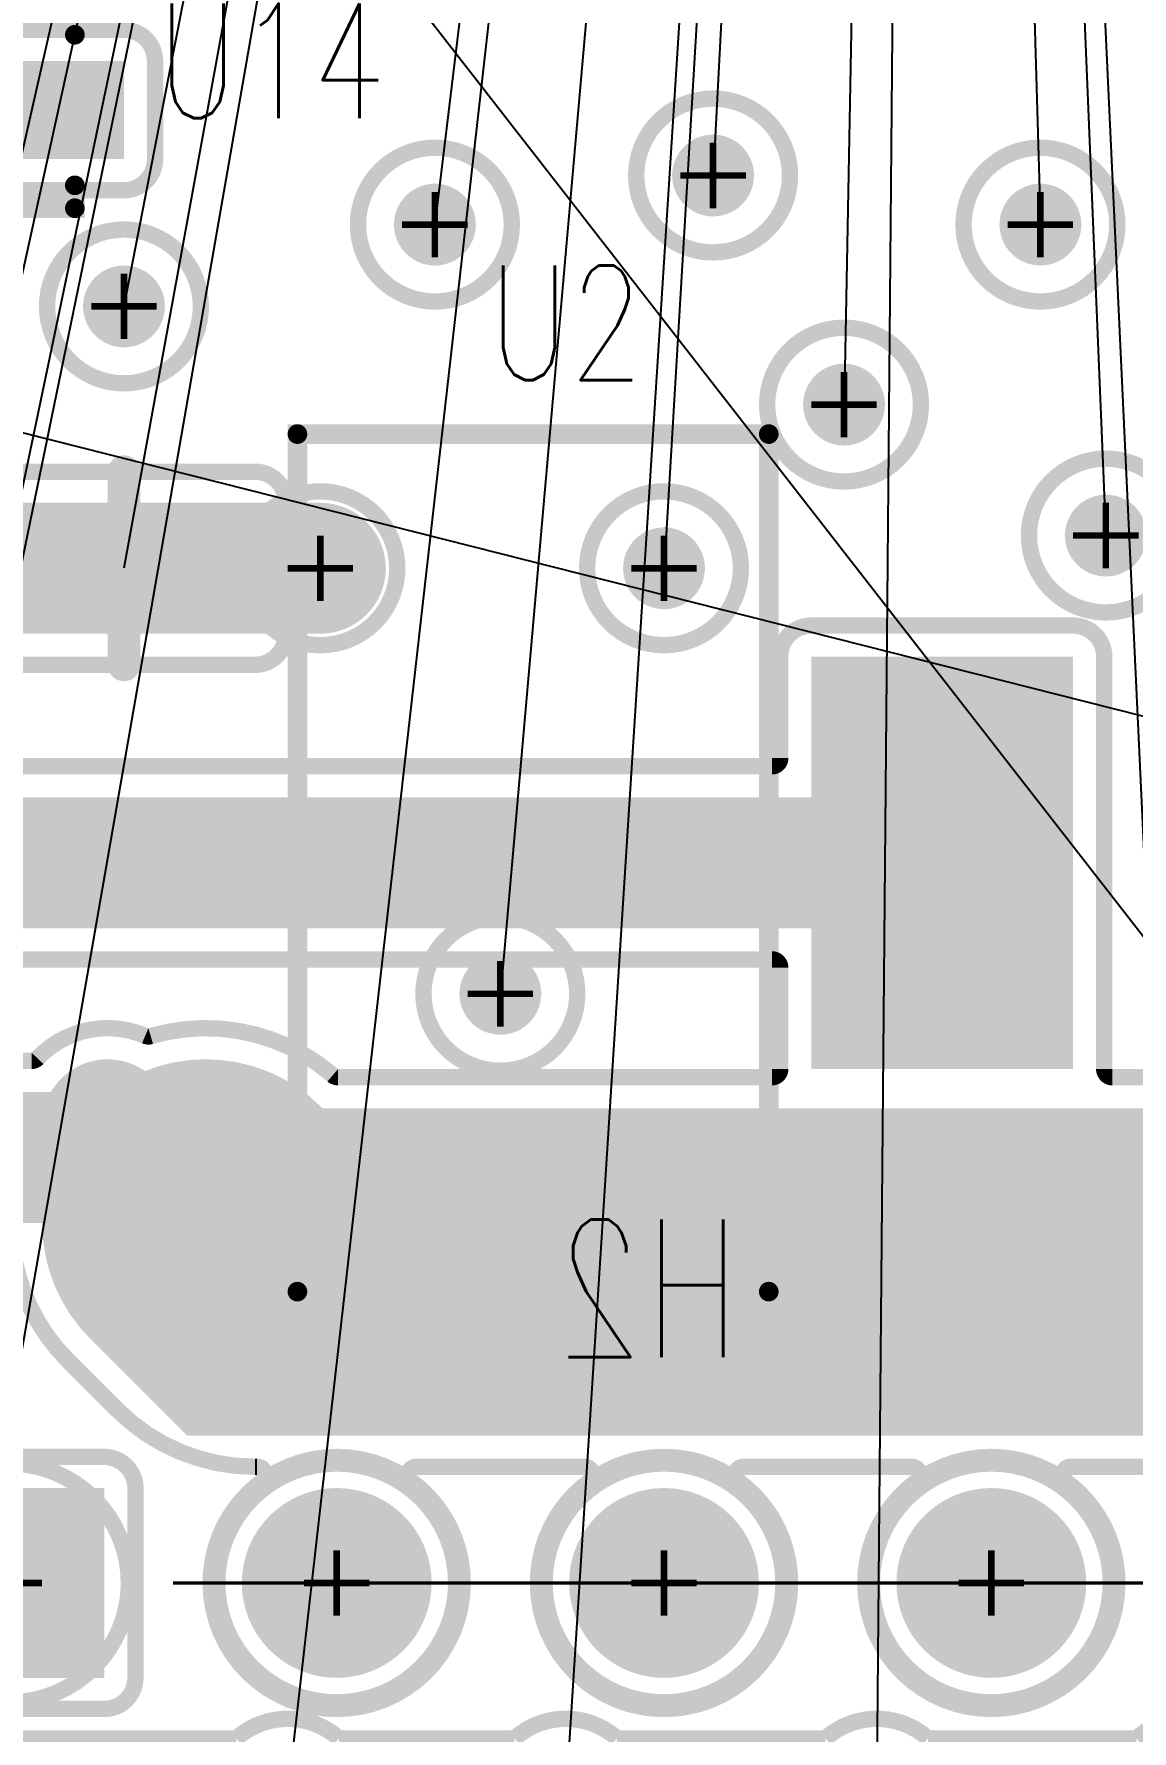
# Model space of a CAD drawing. Extents: x -1.33 to 3.2, y -3.63 to 2.02.
# Drawn here: x 0.008 to 0.343, y -0.045 to 0.473 of the extents above; entities that cross this region are included whole.
import ezdxf
from ezdxf.enums import TextEntityAlignment as Align

# ---------------------------------------------------------------- set-up
doc = ezdxf.new("R2010")
doc.units = 0
for name, pattern in [('SIG_0', [2, 1, 1]), ('SIG_40', [2, 1, 1]), ('SIG_52', [2, 1, 1]), ('TRMIDX_4096', [2, 1, 1])]:
    doc.linetypes.add(name, pattern=pattern)
for name, color, linetype in [('ATTRIBUTE_123', 255, 'CONTINUOUS'), ('DIMENSION5_122', 254, 'CONTINUOUS'), ('DRIL_PLTE_THRU_01', 16, 'CONTINUOUS'), ('DRIL_PLTE_THRU_02', 106, 'CONTINUOUS'), ('DRIL_PLTE_THRU_03', 255, 'CONTINUOUS'), ('DRIL_PLTE_THRU_04', 176, 'CONTINUOUS'), ('DRIL_SYMBOL', 254, 'CONTINUOUS'), ('LINK_00', 254, 'CONTINUOUS'), ('PADS_BOT', 5, 'CONTINUOUS'), ('PADS_INNER', 1, 'CONTINUOUS'), ('PADS_TOP', 1, 'CONTINUOUS'), ('PART_NAME_123', 255, 'CONTINUOUS'), ('PART_NAME_124', 216, 'CONTINUOUS'), ('PART_TOP_2DLINE_123', 255, 'CONTINUOUS'), ('POUR_OUTLINE_03', 222, 'CONTINUOUS'), ('POUR_PADTHERM_01', 1, 'CONTINUOUS'), ('POUR_VIATHERM_01', 1, 'CONTINUOUS'), ('POUR_VIATHERM_02', 112, 'CONTINUOUS'), ('POUR_VIATHERM_04', 5, 'CONTINUOUS'), ('POUR_VOID_01', 1, 'CONTINUOUS'), ('POUR_VOID_02', 112, 'CONTINUOUS'), ('POUR_VOID_03', 222, 'CONTINUOUS'), ('POUR_VOID_04', 5, 'CONTINUOUS'), ('TRACE_01', 1, 'CONTINUOUS'), ('VIAPTS', 34, 'CONTINUOUS')]:
    doc.layers.add(name, color=color, linetype=linetype)
doc.styles.add('W0$005', font='simplex', dxfattribs={"width": 0.75})
doc.styles.add('W0$006', font='simplex', dxfattribs={"width": 0.75})

# ---------------------------------------------------------------- blocks, each defined once
blk = doc.blocks.new('D_2dfeghi_16')
at = {"layer": 'DIMENSION5_122', "linetype": 'TRMIDX_4096', "const_width": 0.001}
blk.add_lwpolyline([(0.05, 0), (1.89, 0)], dxfattribs=at)
blk = doc.blocks.new('D_2dfeghi_17')
at = {"layer": 'DIMENSION5_122', "linetype": 'TRMIDX_4096', "const_width": 0.001}
blk.add_lwpolyline([(0.05, 0), (1.89, 0)], dxfattribs=at)
blk = doc.blocks.new('D_2dfeghi_18')
at = {"layer": 'DIMENSION5_122', "linetype": 'TRMIDX_4096', "const_width": 0.001}
blk.add_lwpolyline([(0.05, 0), (1.89, 0)], dxfattribs=at)
blk = doc.blocks.new('POUR_VOID_724')
at = {"layer": 'POUR_VOID_01', "const_width": 0.005}
blk.add_lwpolyline([(-16.8955, -17.435), (-16.8955, -17.465, -0.414214), (-16.905, -17.4745), (-16.97, -17.4745, -0.414214), (-16.9795, -17.465), (-16.9795, -17.435, -0.414214), (-16.97, -17.4255), (-16.905, -17.4255, -0.414214)], format="xyb", close=True, dxfattribs=at)
blk = doc.blocks.new('POUR_VOID_723')
at = {"layer": 'POUR_VOID_01', "const_width": 0.005}
blk.add_lwpolyline([(-16.8555, -17.57), (-16.8555, -17.61, -0.414214), (-16.865, -17.6195), (-16.945, -17.6195, -0.414214), (-16.9545, -17.61), (-16.9545, -17.57, -0.414214), (-16.945, -17.5605), (-16.865, -17.5605, -0.414214)], format="xyb", close=True, dxfattribs=at)
blk = doc.blocks.new('POUR_VOID_722')
at = {"layer": 'POUR_VOID_01', "const_width": 0.005}
blk.add_lwpolyline([(-16.49023, -17.77264, -0.295502), (-16.4902, -17.83732, 0.144544), (-16.4906, -17.83868), (-16.4906, -17.83868), (-16.4905, -17.89992), (-16.4905, -17.89991), (-16.4905, -17.9, -0.999135), (-16.5895, -17.90008), (-16.58956, -17.867, 0.413722), (-16.59206, -17.8645), (-16.61567, -17.8645, 0.723865), (-16.61715, -17.86901, -3.041301), (-16.66285, -17.86901, 0.723865), (-16.66433, -17.8645), (-16.71567, -17.8645, 0.723865), (-16.71715, -17.86901, -3.041301), (-16.76285, -17.86901, 0.723865), (-16.76433, -17.8645), (-16.81567, -17.8645, 0.723865), (-16.81715, -17.86901, -3.041301), (-16.86285, -17.86901, 0.723865), (-16.86433, -17.8645), (-16.865, -17.8645, -0.198912), (-16.90707, -17.84707), (-16.92207, -17.83207, -0.148737), (-16.93838, -17.80152, 0.358248), (-16.94083, -17.7995), (-16.945, -17.7995, -0.414214), (-16.9545, -17.79), (-16.9545, -17.75, -0.414214), (-16.945, -17.7405), (-16.93324, -17.7405, 0.206031), (-16.93142, -17.73972, -0.312915), (-16.8985, -17.73283, 0.173444), (-16.89682, -17.73293, -0.25457), (-16.8412, -17.74489, 0.179505), (-16.83956, -17.7455), (-16.707, -17.7455, 0.414214), (-16.7045, -17.743), (-16.7045, -17.712, 0.414214), (-16.707, -17.7095), (-16.905, -17.7095), (-16.945, -17.7095), (-17, -17.7095), (-17.013, -17.7095, 0.414214), (-17.0155, -17.712), (-17.0155, -17.735, -1), (-17.0745, -17.735), (-17.0745, -17.705), (-17.0745, -17.68, -0.156859), (-17.06897, -17.6628, 0.156859), (-17.0685, -17.66135), (-17.0685, -17.6565, -0.331681), (-17.06171, -17.6474, 0.745359), (-17.06171, -17.6426, -0.331681), (-17.0685, -17.6335), (-17.0685, -17.6055, -0.414214), (-17.059, -17.596), (-17.031, -17.596, -0.199359), (-17.02427, -17.59879, 0.415223), (-17.02073, -17.59879, -0.199359), (-17.014, -17.596), (-16.986, -17.596, -0.414214), (-16.9765, -17.6055), (-16.9765, -17.6335, -0.331681), (-16.98329, -17.6426, 0.745359), (-16.98329, -17.6474, -0.124109), (-16.97929, -17.64977, 0.198459), (-16.97753, -17.6505), (-16.905, -17.6505), (-16.865, -17.6505), (-16.707, -17.6505, 0.414214), (-16.7045, -17.648), (-16.7045, -17.617, -0.414214), (-16.695, -17.6075), (-16.615, -17.6075, -0.414214), (-16.6055, -17.617), (-16.6055, -17.743, 0.414214), (-16.603, -17.7455), (-16.58099, -17.7455, 0.23096), (-16.57902, -17.74454, -0.004505), (-16.57846, -17.74384, 0.091383), (-16.57803, -17.74304, -0.238905), (-16.57196, -17.73697, 0.091383), (-16.57116, -17.73654, -0.354241), (-16.50884, -17.73654, 0.091383), (-16.50804, -17.73697, -0.238905), (-16.50197, -17.74304, 0.091383), (-16.50154, -17.74384, -0.153499), (-16.49063, -17.77146, 0.126528)], format="xyb", close=True, dxfattribs=at)
blk = doc.blocks.new('POUR_VOID_717')
at = {"layer": 'POUR_VOID_01', "const_width": 0.005}
blk.add_lwpolyline([(-16.9015, -17.871), (-16.9015, -17.929, -0.414214), (-16.911, -17.9385), (-16.969, -17.9385, -0.414214), (-16.9785, -17.929), (-16.9785, -17.871, -0.414214), (-16.969, -17.8615), (-16.911, -17.8615, -0.414214)], format="xyb", close=True, dxfattribs=at)
blk = doc.blocks.new('POUR_OUTLINE_677')
for name in ['POUR_VOID_724', 'POUR_VOID_723', 'POUR_VOID_722', 'POUR_VOID_717']:
    blk.add_blockref(name, (0, 0))
blk = doc.blocks.new('POUR_VIATHERM_768')
at = {"layer": 'POUR_VIATHERM_01'}
for points in [[(-16.79, -17.7075), (-16.79, -17.7075)], [(-16.8025, -17.72), (-16.8025, -17.72)], [(-16.7775, -17.72), (-16.7775, -17.72)], [(-16.79, -17.7325), (-16.79, -17.7325)]]:
    blk.add_lwpolyline(points, dxfattribs=at)
blk = doc.blocks.new('POUR_VIATHERM_798')
at = {"layer": 'POUR_VIATHERM_01'}
for points in [[(-16.685, -17.5275), (-16.685, -17.5275)], [(-16.6975, -17.54), (-16.6975, -17.54)], [(-16.6725, -17.54), (-16.6725, -17.54)], [(-16.685, -17.5525), (-16.685, -17.5525)]]:
    blk.add_lwpolyline(points, dxfattribs=at)
blk = doc.blocks.new('POUR_VIATHERM_799')
at = {"layer": 'POUR_VIATHERM_01'}
for points in [[(-16.625, -17.4725), (-16.625, -17.4725)], [(-16.6375, -17.485), (-16.6375, -17.485)], [(-16.6125, -17.485), (-16.6125, -17.485)], [(-16.625, -17.4975), (-16.625, -17.4975)]]:
    blk.add_lwpolyline(points, dxfattribs=at)
blk = doc.blocks.new('POUR_VIATHERM_847')
at = {"layer": 'POUR_VIATHERM_01'}
for points in [[(-16.74, -17.5775), (-16.74, -17.5775)], [(-16.7525, -17.59), (-16.7525, -17.59)], [(-16.7275, -17.59), (-16.7275, -17.59)], [(-16.74, -17.6025), (-16.74, -17.6025)]]:
    blk.add_lwpolyline(points, dxfattribs=at)
blk = doc.blocks.new('POUR_VIATHERM_871')
at = {"layer": 'POUR_VIATHERM_01'}
for points in [[(-16.725, -17.4575), (-16.725, -17.4575)], [(-16.7375, -17.47), (-16.7375, -17.47)], [(-16.7125, -17.47), (-16.7125, -17.47)], [(-16.725, -17.4825), (-16.725, -17.4825)]]:
    blk.add_lwpolyline(points, dxfattribs=at)
blk = doc.blocks.new('POUR_PADTHERM_878')
at = {"layer": 'POUR_PADTHERM_01', "const_width": 0.005}
for points in [[(-16.9075, -17.5605), (-16.9075, -17.57, 1), (-16.9025, -17.57), (-16.9025, -17.5605, 1), (-16.9075, -17.5605)], [(-16.9545, -17.5925), (-16.925, -17.5925, 1), (-16.925, -17.5875), (-16.9545, -17.5875, 1), (-16.9545, -17.5925)], [(-16.8555, -17.5875), (-16.885, -17.5875, 1), (-16.885, -17.5925), (-16.8555, -17.5925, 1), (-16.8555, -17.5875)], [(-16.9025, -17.6195), (-16.9025, -17.61, 1), (-16.9075, -17.61), (-16.9075, -17.6195, 1), (-16.9025, -17.6195)]]:
    blk.add_lwpolyline(points, format="xyb", dxfattribs=at)
blk = doc.blocks.new('POUR_VIATHERM_880')
at = {"layer": 'POUR_VIATHERM_01'}
for points in [[(-16.845, -17.5775), (-16.845, -17.5775)], [(-16.8575, -17.59), (-16.8575, -17.59)], [(-16.8325, -17.59), (-16.8325, -17.59)], [(-16.845, -17.6025), (-16.845, -17.6025)]]:
    blk.add_lwpolyline(points, dxfattribs=at)
blk = doc.blocks.new('POUR_VIATHERM_1235')
at = {"layer": 'POUR_VIATHERM_01'}
for points in [[(-16.605, -17.5675), (-16.605, -17.5675)], [(-16.6175, -17.58), (-16.6175, -17.58)], [(-16.5925, -17.58), (-16.5925, -17.58)], [(-16.605, -17.5925), (-16.605, -17.5925)]]:
    blk.add_lwpolyline(points, dxfattribs=at)
blk = doc.blocks.new('POUR_VIATHERM_1308')
at = {"layer": 'POUR_VIATHERM_01'}
for points in [[(-16.905, -17.4975), (-16.905, -17.4975)], [(-16.9175, -17.51), (-16.9175, -17.51)], [(-16.8925, -17.51), (-16.8925, -17.51)], [(-16.905, -17.5225), (-16.905, -17.5225)]]:
    blk.add_lwpolyline(points, dxfattribs=at)
blk = doc.blocks.new('POUR_VIATHERM_1309')
at = {"layer": 'POUR_VIATHERM_01'}
for points in [[(-16.81, -17.4725), (-16.81, -17.4725)], [(-16.8225, -17.485), (-16.8225, -17.485)], [(-16.7975, -17.485), (-16.7975, -17.485)], [(-16.81, -17.4975), (-16.81, -17.4975)]]:
    blk.add_lwpolyline(points, dxfattribs=at)
blk = doc.blocks.new('POUR_HEADER_0')
for name in ['POUR_OUTLINE_677', 'POUR_VIATHERM_871', 'POUR_VIATHERM_1309', 'POUR_VIATHERM_799', 'POUR_VIATHERM_1308', 'POUR_VIATHERM_798', 'POUR_PADTHERM_878', 'POUR_VIATHERM_1235', 'POUR_VIATHERM_880', 'POUR_VIATHERM_847', 'POUR_VIATHERM_768']:
    blk.add_blockref(name, (18, 18))
blk = doc.blocks.new('POUR_VOID_54')
at = {"layer": 'POUR_VOID_04', "const_width": 0.005}
blk.add_lwpolyline([(-16.9015, -17.871), (-16.9015, -17.929, -0.414214), (-16.911, -17.9385), (-16.969, -17.9385, -0.414214), (-16.9785, -17.929), (-16.9785, -17.871, -0.414214), (-16.969, -17.8615), (-16.911, -17.8615, -0.414214)], format="xyb", close=True, dxfattribs=at)
blk = doc.blocks.new('POUR_VOID_53')
at = {"layer": 'POUR_VOID_04', "const_width": 0.005}
blk.add_lwpolyline([(-16.8785, -17.9, 1), (-16.8015, -17.9, 1)], format="xyb", close=True, dxfattribs=at)
blk = doc.blocks.new('POUR_VOID_52')
at = {"layer": 'POUR_VOID_04', "const_width": 0.005}
blk.add_lwpolyline([(-16.7785, -17.9, 1), (-16.7015, -17.9, 1)], format="xyb", close=True, dxfattribs=at)
blk = doc.blocks.new('POUR_VOID_51')
at = {"layer": 'POUR_VOID_04', "const_width": 0.005}
blk.add_lwpolyline([(-16.6785, -17.9, 1), (-16.6015, -17.9, 1)], format="xyb", close=True, dxfattribs=at)
blk = doc.blocks.new('POUR_OUTLINE_4')
for name in ['POUR_VOID_54', 'POUR_VOID_53', 'POUR_VOID_52', 'POUR_VOID_51']:
    blk.add_blockref(name, (0, 0))
blk = doc.blocks.new('POUR_VIATHERM_96')
at = {"layer": 'POUR_VIATHERM_04'}
for points in [[(-16.79, -17.7075), (-16.79, -17.7075)], [(-16.8025, -17.72), (-16.8025, -17.72)], [(-16.7775, -17.72), (-16.7775, -17.72)], [(-16.79, -17.7325), (-16.79, -17.7325)]]:
    blk.add_lwpolyline(points, dxfattribs=at)
blk = doc.blocks.new('POUR_VIATHERM_127')
at = {"layer": 'POUR_VIATHERM_04'}
for points in [[(-16.685, -17.5275), (-16.685, -17.5275)], [(-16.6975, -17.54), (-16.6975, -17.54)], [(-16.6725, -17.54), (-16.6725, -17.54)], [(-16.685, -17.5525), (-16.685, -17.5525)]]:
    blk.add_lwpolyline(points, dxfattribs=at)
blk = doc.blocks.new('POUR_VIATHERM_128')
at = {"layer": 'POUR_VIATHERM_04'}
for points in [[(-16.625, -17.4725), (-16.625, -17.4725)], [(-16.6375, -17.485), (-16.6375, -17.485)], [(-16.6125, -17.485), (-16.6125, -17.485)], [(-16.625, -17.4975), (-16.625, -17.4975)]]:
    blk.add_lwpolyline(points, dxfattribs=at)
blk = doc.blocks.new('POUR_VIATHERM_163')
at = {"layer": 'POUR_VIATHERM_04'}
for points in [[(-16.74, -17.5775), (-16.74, -17.5775)], [(-16.7525, -17.59), (-16.7525, -17.59)], [(-16.7275, -17.59), (-16.7275, -17.59)], [(-16.74, -17.6025), (-16.74, -17.6025)]]:
    blk.add_lwpolyline(points, dxfattribs=at)
blk = doc.blocks.new('POUR_VIATHERM_186')
at = {"layer": 'POUR_VIATHERM_04'}
for points in [[(-16.725, -17.4575), (-16.725, -17.4575)], [(-16.7375, -17.47), (-16.7375, -17.47)], [(-16.7125, -17.47), (-16.7125, -17.47)], [(-16.725, -17.4825), (-16.725, -17.4825)]]:
    blk.add_lwpolyline(points, dxfattribs=at)
blk = doc.blocks.new('POUR_VIATHERM_194')
at = {"layer": 'POUR_VIATHERM_04'}
for points in [[(-16.845, -17.5775), (-16.845, -17.5775)], [(-16.8575, -17.59), (-16.8575, -17.59)], [(-16.8325, -17.59), (-16.8325, -17.59)], [(-16.845, -17.6025), (-16.845, -17.6025)]]:
    blk.add_lwpolyline(points, dxfattribs=at)
blk = doc.blocks.new('POUR_VIATHERM_523')
at = {"layer": 'POUR_VIATHERM_04'}
for points in [[(-16.605, -17.5675), (-16.605, -17.5675)], [(-16.6175, -17.58), (-16.6175, -17.58)], [(-16.5925, -17.58), (-16.5925, -17.58)], [(-16.605, -17.5925), (-16.605, -17.5925)]]:
    blk.add_lwpolyline(points, dxfattribs=at)
blk = doc.blocks.new('POUR_VIATHERM_595')
at = {"layer": 'POUR_VIATHERM_04'}
for points in [[(-16.905, -17.4975), (-16.905, -17.4975)], [(-16.9175, -17.51), (-16.9175, -17.51)], [(-16.8925, -17.51), (-16.8925, -17.51)], [(-16.905, -17.5225), (-16.905, -17.5225)]]:
    blk.add_lwpolyline(points, dxfattribs=at)
blk = doc.blocks.new('POUR_VIATHERM_596')
at = {"layer": 'POUR_VIATHERM_04'}
for points in [[(-16.81, -17.4725), (-16.81, -17.4725)], [(-16.8225, -17.485), (-16.8225, -17.485)], [(-16.7975, -17.485), (-16.7975, -17.485)], [(-16.81, -17.4975), (-16.81, -17.4975)]]:
    blk.add_lwpolyline(points, dxfattribs=at)
blk = doc.blocks.new('POUR_HEADER_1')
for name in ['POUR_OUTLINE_4', 'POUR_VIATHERM_186', 'POUR_VIATHERM_596', 'POUR_VIATHERM_128', 'POUR_VIATHERM_595', 'POUR_VIATHERM_127', 'POUR_VIATHERM_523', 'POUR_VIATHERM_194', 'POUR_VIATHERM_163', 'POUR_VIATHERM_96']:
    blk.add_blockref(name, (18, 18))
blk = doc.blocks.new('POUR_VOID_1962')
at = {"layer": 'POUR_VOID_02', "const_width": 0.005}
blk.add_lwpolyline([(-16.9765, -17.9, 1), (-16.9035, -17.9, 1)], format="xyb", close=True, dxfattribs=at)
blk = doc.blocks.new('POUR_VOID_1959')
at = {"layer": 'POUR_VOID_02', "const_width": 0.005}
blk.add_lwpolyline([(-16.8765, -17.9, 1), (-16.8035, -17.9, 1)], format="xyb", close=True, dxfattribs=at)
blk = doc.blocks.new('POUR_VOID_1957')
at = {"layer": 'POUR_VOID_02', "const_width": 0.005}
blk.add_lwpolyline([(-16.7765, -17.9, 1), (-16.7035, -17.9, 1)], format="xyb", close=True, dxfattribs=at)
blk = doc.blocks.new('POUR_VOID_1955')
at = {"layer": 'POUR_VOID_02', "const_width": 0.005}
blk.add_lwpolyline([(-16.6765, -17.9, 1), (-16.6035, -17.9, 1)], format="xyb", close=True, dxfattribs=at)
blk = doc.blocks.new('POUR_OUTLINE_1921')
for name in ['POUR_VOID_1962', 'POUR_VOID_1959', 'POUR_VOID_1957', 'POUR_VOID_1955']:
    blk.add_blockref(name, (0, 0))
blk = doc.blocks.new('POUR_VIATHERM_2033')
at = {"layer": 'POUR_VIATHERM_02'}
for points in [[(-16.79, -17.7075), (-16.79, -17.7075)], [(-16.8025, -17.72), (-16.8025, -17.72)], [(-16.7775, -17.72), (-16.7775, -17.72)], [(-16.79, -17.7325), (-16.79, -17.7325)]]:
    blk.add_lwpolyline(points, dxfattribs=at)
blk = doc.blocks.new('POUR_VIATHERM_2064')
at = {"layer": 'POUR_VIATHERM_02'}
for points in [[(-16.685, -17.5275), (-16.685, -17.5275)], [(-16.6975, -17.54), (-16.6975, -17.54)], [(-16.6725, -17.54), (-16.6725, -17.54)], [(-16.685, -17.5525), (-16.685, -17.5525)]]:
    blk.add_lwpolyline(points, dxfattribs=at)
blk = doc.blocks.new('POUR_VIATHERM_2065')
at = {"layer": 'POUR_VIATHERM_02'}
for points in [[(-16.625, -17.4725), (-16.625, -17.4725)], [(-16.6375, -17.485), (-16.6375, -17.485)], [(-16.6125, -17.485), (-16.6125, -17.485)], [(-16.625, -17.4975), (-16.625, -17.4975)]]:
    blk.add_lwpolyline(points, dxfattribs=at)
blk = doc.blocks.new('POUR_VIATHERM_2101')
at = {"layer": 'POUR_VIATHERM_02'}
for points in [[(-16.74, -17.5775), (-16.74, -17.5775)], [(-16.7525, -17.59), (-16.7525, -17.59)], [(-16.7275, -17.59), (-16.7275, -17.59)], [(-16.74, -17.6025), (-16.74, -17.6025)]]:
    blk.add_lwpolyline(points, dxfattribs=at)
blk = doc.blocks.new('POUR_VIATHERM_2126')
at = {"layer": 'POUR_VIATHERM_02'}
for points in [[(-16.725, -17.4575), (-16.725, -17.4575)], [(-16.7375, -17.47), (-16.7375, -17.47)], [(-16.7125, -17.47), (-16.7125, -17.47)], [(-16.725, -17.4825), (-16.725, -17.4825)]]:
    blk.add_lwpolyline(points, dxfattribs=at)
blk = doc.blocks.new('POUR_VIATHERM_2134')
at = {"layer": 'POUR_VIATHERM_02'}
for points in [[(-16.845, -17.5775), (-16.845, -17.5775)], [(-16.8575, -17.59), (-16.8575, -17.59)], [(-16.8325, -17.59), (-16.8325, -17.59)], [(-16.845, -17.6025), (-16.845, -17.6025)]]:
    blk.add_lwpolyline(points, dxfattribs=at)
blk = doc.blocks.new('POUR_VIATHERM_2462')
at = {"layer": 'POUR_VIATHERM_02'}
for points in [[(-16.605, -17.5675), (-16.605, -17.5675)], [(-16.6175, -17.58), (-16.6175, -17.58)], [(-16.5925, -17.58), (-16.5925, -17.58)], [(-16.605, -17.5925), (-16.605, -17.5925)]]:
    blk.add_lwpolyline(points, dxfattribs=at)
blk = doc.blocks.new('POUR_VIATHERM_2534')
at = {"layer": 'POUR_VIATHERM_02'}
for points in [[(-16.905, -17.4975), (-16.905, -17.4975)], [(-16.9175, -17.51), (-16.9175, -17.51)], [(-16.8925, -17.51), (-16.8925, -17.51)], [(-16.905, -17.5225), (-16.905, -17.5225)]]:
    blk.add_lwpolyline(points, dxfattribs=at)
blk = doc.blocks.new('POUR_VIATHERM_2535')
at = {"layer": 'POUR_VIATHERM_02'}
for points in [[(-16.81, -17.4725), (-16.81, -17.4725)], [(-16.8225, -17.485), (-16.8225, -17.485)], [(-16.7975, -17.485), (-16.7975, -17.485)], [(-16.81, -17.4975), (-16.81, -17.4975)]]:
    blk.add_lwpolyline(points, dxfattribs=at)
blk = doc.blocks.new('POUR_HEADER_2')
for name in ['POUR_OUTLINE_1921', 'POUR_VIATHERM_2126', 'POUR_VIATHERM_2535', 'POUR_VIATHERM_2065', 'POUR_VIATHERM_2534', 'POUR_VIATHERM_2064', 'POUR_VIATHERM_2462', 'POUR_VIATHERM_2134', 'POUR_VIATHERM_2101', 'POUR_VIATHERM_2033']:
    blk.add_blockref(name, (18, 18))
blk = doc.blocks.new('POUR_VOID_1670')
at = {"layer": 'POUR_VOID_03', "const_width": 0.005}
blk.add_lwpolyline([(-16.9285, -17.51, 1), (-16.8815, -17.51, 1)], format="xyb", close=True, dxfattribs=at)
blk = doc.blocks.new('POUR_VOID_1669')
at = {"layer": 'POUR_VOID_03', "const_width": 0.005}
blk.add_lwpolyline([(-16.9765, -17.9, 1), (-16.9035, -17.9, 1)], format="xyb", close=True, dxfattribs=at)
blk = doc.blocks.new('POUR_VOID_1650')
at = {"layer": 'POUR_VOID_03', "const_width": 0.005}
blk.add_lwpolyline([(-16.8335, -17.485, 1), (-16.7865, -17.485, 1)], format="xyb", close=True, dxfattribs=at)
blk = doc.blocks.new('POUR_VOID_1649')
at = {"layer": 'POUR_VOID_03', "const_width": 0.005}
blk.add_lwpolyline([(-16.8685, -17.59, 1), (-16.8215, -17.59, 1)], format="xyb", close=True, dxfattribs=at)
blk = doc.blocks.new('POUR_VOID_1647')
at = {"layer": 'POUR_VOID_03', "const_width": 0.005}
blk.add_lwpolyline([(-16.8135, -17.72, 1), (-16.7665, -17.72, 1)], format="xyb", close=True, dxfattribs=at)
blk = doc.blocks.new('POUR_VOID_1646')
at = {"layer": 'POUR_VOID_03', "const_width": 0.005}
blk.add_lwpolyline([(-16.8765, -17.9, 1), (-16.8035, -17.9, 1)], format="xyb", close=True, dxfattribs=at)
blk = doc.blocks.new('POUR_VOID_1635')
at = {"layer": 'POUR_VOID_03', "const_width": 0.005}
blk.add_lwpolyline([(-16.7485, -17.47, 1), (-16.7015, -17.47, 1)], format="xyb", close=True, dxfattribs=at)
blk = doc.blocks.new('POUR_VOID_1634')
at = {"layer": 'POUR_VOID_03', "const_width": 0.005}
blk.add_lwpolyline([(-16.7635, -17.59, 1), (-16.7165, -17.59, 1)], format="xyb", close=True, dxfattribs=at)
blk = doc.blocks.new('POUR_VOID_1633')
at = {"layer": 'POUR_VOID_03', "const_width": 0.005}
blk.add_lwpolyline([(-16.7085, -17.54, 1), (-16.6615, -17.54, 1)], format="xyb", close=True, dxfattribs=at)
blk = doc.blocks.new('POUR_VOID_1632')
at = {"layer": 'POUR_VOID_03', "const_width": 0.005}
blk.add_lwpolyline([(-16.7765, -17.9, 1), (-16.7035, -17.9, 1)], format="xyb", close=True, dxfattribs=at)
blk = doc.blocks.new('POUR_VOID_1618')
at = {"layer": 'POUR_VOID_03', "const_width": 0.005}
blk.add_lwpolyline([(-16.6485, -17.485, 1), (-16.6015, -17.485, 1)], format="xyb", close=True, dxfattribs=at)
blk = doc.blocks.new('POUR_VOID_1617')
at = {"layer": 'POUR_VOID_03', "const_width": 0.005}
blk.add_lwpolyline([(-16.6285, -17.58, 1), (-16.5815, -17.58, 1)], format="xyb", close=True, dxfattribs=at)
blk = doc.blocks.new('POUR_VOID_1616')
at = {"layer": 'POUR_VOID_03', "const_width": 0.005}
blk.add_lwpolyline([(-16.6765, -17.9, 1), (-16.6035, -17.9, 1)], format="xyb", close=True, dxfattribs=at)
blk = doc.blocks.new('POUR_OUTLINE_1392')
at = {"layer": 'POUR_OUTLINE_03', "const_width": 0.005}
blk.add_lwpolyline([(-17.51932, -17.9475), (-17.46068, -17.9475, -0.382552), (-17.42932, -17.9475), (-17.36068, -17.9475, -0.382552), (-17.32932, -17.9475), (-17.26068, -17.9475, -0.382552), (-17.22932, -17.9475), (-17.16068, -17.9475, -0.382552), (-17.12932, -17.9475), (-17.06568, -17.9475, -0.382552), (-17.03432, -17.9475), (-16.97568, -17.9475, -0.382552), (-16.94432, -17.9475), (-16.87068, -17.9475, -0.382552), (-16.83932, -17.9475), (-16.78568, -17.9475, -0.382552), (-16.75432, -17.9475), (-16.69068, -17.9475, -0.382552), (-16.65932, -17.9475), (-16.59568, -17.9475, -0.382552), (-16.56432, -17.9475)], format="xyb", dxfattribs=at)
for name in ['POUR_VOID_1635', 'POUR_VOID_1650', 'POUR_VOID_1618', 'POUR_VOID_1670', 'POUR_VOID_1633', 'POUR_VOID_1617', 'POUR_VOID_1649', 'POUR_VOID_1634', 'POUR_VOID_1647', 'POUR_VOID_1669', 'POUR_VOID_1646', 'POUR_VOID_1632', 'POUR_VOID_1616']:
    blk.add_blockref(name, (0, 0))
blk = doc.blocks.new('POUR_HEADER_3')
blk.add_blockref('POUR_OUTLINE_1392', (18, 15.915))
blk = doc.blocks.new('DRIL_SYMBOL_0$038')
at = {"layer": 'DRIL_SYMBOL', "const_width": 0.002}
for points in [[(0, -0.01), (0, 0.01)], [(-0.01, 0), (0.01, 0)]]:
    blk.add_lwpolyline(points, dxfattribs=at)
blk = doc.blocks.new('DRIL_HOLE_0$038')
at = {"const_width": 0.019}
blk.add_lwpolyline([(-0.0095, 0, 1), (0.0095, 0, 1)], format="xyb", close=True, dxfattribs=at)
blk.add_blockref('DRIL_SYMBOL_0$038', (0, 0))
blk = doc.blocks.new('PAD_1')
at = {"const_width": 0.029}
blk.add_lwpolyline([(0, -0.0145, 1), (0, 0.0145, 1)], format="xyb", close=True, dxfattribs=at)
blk = doc.blocks.new('PAD_4')
at = {"const_width": 0.058}
blk.add_lwpolyline([(-0.029, 0), (0.029, 0)], dxfattribs=at)
blk = doc.blocks.new('STK_BOT_5')
at = {"layer": 'DRIL_PLTE_THRU_01'}
blk.add_blockref('DRIL_HOLE_0$038', (0, 0), dxfattribs=at)
at = {"layer": 'DRIL_PLTE_THRU_02'}
blk.add_blockref('DRIL_HOLE_0$038', (0, 0), dxfattribs=at)
at = {"layer": 'DRIL_PLTE_THRU_03'}
blk.add_blockref('DRIL_HOLE_0$038', (0, 0), dxfattribs=at)
at = {"layer": 'DRIL_PLTE_THRU_04'}
blk.add_blockref('DRIL_HOLE_0$038', (0, 0), dxfattribs=at)
at = {"layer": 'PADS_BOT'}
blk.add_blockref('PAD_4', (0, 0), dxfattribs=at)
at = {"layer": 'PADS_INNER'}
blk.add_blockref('PAD_1', (0, 0), dxfattribs=at)
at = {"layer": 'PADS_TOP'}
blk.add_blockref('PAD_4', (0, 0), dxfattribs=at)
blk = doc.blocks.new('STK_BOT_4')
at = {"layer": 'DRIL_PLTE_THRU_01'}
blk.add_blockref('DRIL_HOLE_0$038', (0, 0), dxfattribs=at)
at = {"layer": 'DRIL_PLTE_THRU_02'}
blk.add_blockref('DRIL_HOLE_0$038', (0, 0), dxfattribs=at)
at = {"layer": 'DRIL_PLTE_THRU_03'}
blk.add_blockref('DRIL_HOLE_0$038', (0, 0), dxfattribs=at)
at = {"layer": 'DRIL_PLTE_THRU_04'}
blk.add_blockref('DRIL_HOLE_0$038', (0, 0), dxfattribs=at)
at = {"layer": 'PADS_BOT'}
blk.add_blockref('PAD_1', (0, 0), dxfattribs=at)
at = {"layer": 'PADS_INNER'}
blk.add_blockref('PAD_1', (0, 0), dxfattribs=at)
at = {"layer": 'PADS_TOP'}
blk.add_blockref('PAD_1', (0, 0), dxfattribs=at)
blk = doc.blocks.new('SYM_BOT_3')
for name, p in [('STK_BOT_5', (0, 0)), ('STK_BOT_4', (0.1, 0)), ('STK_BOT_4', (0.2, 0)), ('STK_BOT_4', (0.3, 0))]:
    blk.add_blockref(name, p)
blk = doc.blocks.new('PART_BOT_1')
blk.add_blockref('SYM_BOT_3', (0, 0))
at = {"layer": 'PART_NAME_124', "style": 'W0$006', "width": 0.75}
blk.add_text('H2', height=0.042, rotation=180, dxfattribs=at).set_placement((0.19516, -0.09), align=Align.MIDDLE_CENTER)
blk = doc.blocks.new('SMOOTH_0$006')
at = {"const_width": 0.003}
blk.add_lwpolyline([(-0.0015, 0, 1), (0.0015, 0, 1)], format="xyb", close=True, dxfattribs=at)
blk = doc.blocks.new('PART_BODY_TOP_30')
at = {"layer": 'PART_TOP_2DLINE_123', "const_width": 0.006}
blk.add_lwpolyline([(-0.131, 0.072), (0.131, 0.072), (0.131, -0.072), (-0.131, -0.072)], close=True, dxfattribs=at)
at = {"layer": 'PART_TOP_2DLINE_123'}
for p in [(-0.131, 0.072), (0.131, 0.072), (-0.131, -0.072), (0.131, -0.072)]:
    blk.add_blockref('SMOOTH_0$006', p, dxfattribs=at)
blk = doc.blocks.new('DRIL_HOLE_0')
blk.add_lwpolyline([(0, 0, 1), (0, 0, 1)], format="xyb", close=True)
blk = doc.blocks.new('PAD_10')
blk.add_lwpolyline([(0, 0, 1), (0, 0, 1)], format="xyb", close=True)
blk = doc.blocks.new('PAD_26')
at = {"const_width": 0.04}
blk.add_lwpolyline([(-0.04, 0), (0.04, 0)], dxfattribs=at)
blk = doc.blocks.new('STK_TOP_19')
at = {"layer": 'DRIL_PLTE_THRU_01'}
blk.add_blockref('DRIL_HOLE_0', (0, 0), dxfattribs=at)
at = {"layer": 'DRIL_PLTE_THRU_02'}
blk.add_blockref('DRIL_HOLE_0', (0, 0), dxfattribs=at)
at = {"layer": 'DRIL_PLTE_THRU_03'}
blk.add_blockref('DRIL_HOLE_0', (0, 0), dxfattribs=at)
at = {"layer": 'DRIL_PLTE_THRU_04'}
blk.add_blockref('DRIL_HOLE_0', (0, 0), dxfattribs=at)
at = {"layer": 'PADS_BOT'}
blk.add_blockref('PAD_10', (0, 0), dxfattribs=at)
at = {"layer": 'PADS_INNER'}
blk.add_blockref('PAD_10', (0, 0), dxfattribs=at)
at = {"layer": 'PADS_TOP', "rotation": 90}
blk.add_blockref('PAD_26', (0, 0), dxfattribs=at)
blk = doc.blocks.new('PAD_28')
at = {"const_width": 0.08}
blk.add_lwpolyline([(-0.063, 0), (0.063, 0)], dxfattribs=at)
blk = doc.blocks.new('STK_TOP_20')
at = {"layer": 'DRIL_PLTE_THRU_01'}
blk.add_blockref('DRIL_HOLE_0', (0, 0), dxfattribs=at)
at = {"layer": 'DRIL_PLTE_THRU_02'}
blk.add_blockref('DRIL_HOLE_0', (0, 0), dxfattribs=at)
at = {"layer": 'DRIL_PLTE_THRU_03'}
blk.add_blockref('DRIL_HOLE_0', (0, 0), dxfattribs=at)
at = {"layer": 'DRIL_PLTE_THRU_04'}
blk.add_blockref('DRIL_HOLE_0', (0, 0), dxfattribs=at)
at = {"layer": 'PADS_BOT'}
blk.add_blockref('PAD_10', (0, 0), dxfattribs=at)
at = {"layer": 'PADS_INNER'}
blk.add_blockref('PAD_10', (0, 0), dxfattribs=at)
at = {"layer": 'PADS_TOP'}
blk.add_blockref('PAD_28', (0, 0), dxfattribs=at)
blk = doc.blocks.new('SYM_TOP_12')
for name, p in [('STK_TOP_20', (0, 0.125)), ('PART_BODY_TOP_30', (0, 0)), ('STK_TOP_19', (-0.09, -0.125)), ('STK_TOP_19', (0, -0.125)), ('STK_TOP_19', (0.09, -0.125))]:
    blk.add_blockref(name, p)
blk = doc.blocks.new('PART_TOP_134')
blk.add_blockref('SYM_TOP_12', (0, 0))
at = {"layer": 'PART_NAME_123', "style": 'W0$005', "width": 0.75}
blk.add_text('U2', height=0.035, rotation=-270, dxfattribs=at).set_placement((-0.165, 0.01), align=Align.MIDDLE_CENTER)
blk = doc.blocks.new('PART_BODY_TOP_37')
at = {"layer": 'PART_TOP_2DLINE_123', "const_width": 0.006}
for points in [[(-0.073, 0.08), (-0.08, 0.08), (-0.08, -0.08), (-0.073, -0.08)], [(0.073, -0.08), (0.08, -0.08), (0.08, 0.08), (0.073, 0.08)], [(-0.027, -0.08), (0.027, -0.08)]]:
    blk.add_lwpolyline(points, dxfattribs=at)
at = {"layer": 'PART_TOP_2DLINE_123'}
for p in [(-0.08, 0.08), (-0.073, 0.08), (0.073, 0.08), (0.08, 0.08), (-0.08, -0.08), (-0.073, -0.08), (-0.027, -0.08), (0.027, -0.08), (0.073, -0.08), (0.08, -0.08)]:
    blk.add_blockref('SMOOTH_0$006', p, dxfattribs=at)
blk = doc.blocks.new('PAD_43')
at = {"const_width": 0.03}
blk.add_lwpolyline([(-0.0325, 0), (0.0325, 0)], dxfattribs=at)
blk = doc.blocks.new('STK_TOP_32')
at = {"layer": 'DRIL_PLTE_THRU_01'}
blk.add_blockref('DRIL_HOLE_0', (0, 0), dxfattribs=at)
at = {"layer": 'DRIL_PLTE_THRU_02'}
blk.add_blockref('DRIL_HOLE_0', (0, 0), dxfattribs=at)
at = {"layer": 'DRIL_PLTE_THRU_03'}
blk.add_blockref('DRIL_HOLE_0', (0, 0), dxfattribs=at)
at = {"layer": 'DRIL_PLTE_THRU_04'}
blk.add_blockref('DRIL_HOLE_0', (0, 0), dxfattribs=at)
at = {"layer": 'PADS_BOT'}
blk.add_blockref('PAD_10', (0, 0), dxfattribs=at)
at = {"layer": 'PADS_INNER'}
blk.add_blockref('PAD_10', (0, 0), dxfattribs=at)
at = {"layer": 'PADS_TOP', "rotation": 90}
blk.add_blockref('PAD_43', (0, 0), dxfattribs=at)
blk = doc.blocks.new('SYM_TOP_19')
for name, p in [('STK_TOP_32', (-0.05, 0.0625)), ('STK_TOP_32', (0, 0.0625)), ('STK_TOP_32', (0.05, 0.0625)), ('PART_BODY_TOP_37', (0, 0)), ('STK_TOP_32', (-0.05, -0.0625)), ('STK_TOP_32', (0.05, -0.0625))]:
    blk.add_blockref(name, p)
blk = doc.blocks.new('PART_TOP_152')
blk.add_blockref('SYM_TOP_19', (0, 0))
at = {"layer": 'ATTRIBUTE_123', "style": 'W0$005', "width": 0.75}
blk.add_text('o', height=0.035, dxfattribs=at).set_placement((-0.075, 0.125), align=Align.MIDDLE_CENTER)
at = {"layer": 'PART_NAME_123', "style": 'W0$005', "width": 0.75}
blk.add_text('U14', height=0.035, rotation=-90, dxfattribs=at).set_placement((-0.035, -0.14), align=Align.MIDDLE_CENTER)
blk = doc.blocks.new('SMOOTH_0$04')
at = {"const_width": 0.02}
blk.add_lwpolyline([(-0.01, 0, 1), (0.01, 0, 1)], format="xyb", close=True, dxfattribs=at)
blk = doc.blocks.new('SMOOTH_0$1')
at = {"const_width": 0.05}
blk.add_lwpolyline([(-0.025, 0, 1), (0.025, 0, 1)], format="xyb", close=True, dxfattribs=at)
blk = doc.blocks.new('DRIL_SYMBOL_0$012')
at = {"layer": 'DRIL_SYMBOL', "const_width": 0.002}
for points in [[(0, -0.01), (0, 0.01)], [(-0.01, 0), (0.01, 0)]]:
    blk.add_lwpolyline(points, dxfattribs=at)
blk = doc.blocks.new('DRIL_HOLE_0$012')
at = {"const_width": 0.006}
blk.add_lwpolyline([(-0.003, 0, 1), (0.003, 0, 1)], format="xyb", close=True, dxfattribs=at)
blk.add_blockref('DRIL_SYMBOL_0$012', (0, 0))
blk = doc.blocks.new('PAD_66')
at = {"const_width": 0.0125}
blk.add_lwpolyline([(0, -0.00625, 1), (0, 0.00625, 1)], format="xyb", close=True, dxfattribs=at)
blk = doc.blocks.new('STK_TOP_3')
at = {"layer": 'DRIL_PLTE_THRU_01'}
blk.add_blockref('DRIL_HOLE_0$012', (0, 0), dxfattribs=at)
at = {"layer": 'DRIL_PLTE_THRU_02'}
blk.add_blockref('DRIL_HOLE_0$012', (0, 0), dxfattribs=at)
at = {"layer": 'DRIL_PLTE_THRU_03'}
blk.add_blockref('DRIL_HOLE_0$012', (0, 0), dxfattribs=at)
at = {"layer": 'DRIL_PLTE_THRU_04'}
blk.add_blockref('DRIL_HOLE_0$012', (0, 0), dxfattribs=at)
at = {"layer": 'PADS_BOT'}
blk.add_blockref('PAD_66', (0, 0), dxfattribs=at)
at = {"layer": 'PADS_INNER'}
blk.add_blockref('PAD_66', (0, 0), dxfattribs=at)
at = {"layer": 'PADS_TOP'}
blk.add_blockref('PAD_66', (0, 0), dxfattribs=at)
blk = doc.blocks.new('SYM_TOP_1')
blk.add_blockref('STK_TOP_3', (0, 0))

msp = doc.modelspace()

# ---------------------------------------------------------------- linework, layer by layer
at = {"layer": 'LINK_00', "linetype": 'SIG_0'}
for p, q in [((0.5, 0), (-0.955, 1.87)), ((0.28, 1.655), (-0.11, -0.065)), ((0.28, 1.655), (-0.065, 0.005)), ((0.28, 1.655), (-0.05, 0.155)), ((0.28, 1.655), (-0.045, 0.075)), ((0.28, 1.655), (-0.02, -0.065)), ((0.28, 1.655), (0.035, 0.39)), ((0.28, 1.655), (0.035, 0.31)), ((0.28, 1.655), (0.085, -0.065)), ((0.28, 1.655), (0.13, 0.415)), ((0.28, 1.655), (0.15, 0.18)), ((0.28, 1.655), (0.17, -0.065)), ((0.28, 1.655), (0.2, 0.31)), ((0.28, 1.655), (0.215, 0.43)), ((0.28, 1.655), (0.255, 0.36)), ((0.28, 1.655), (0.265, -0.065)), ((0.28, 1.655), (0.315, 0.415)), ((0.28, 1.655), (0.36, -0.065)), ((0.28, 1.655), (0.335, 0.32))]:
    msp.add_line(p, q, dxfattribs=at)
at = {"layer": 'LINK_00', "linetype": 'SIG_52'}
msp.add_line((0.8, 0.15), (-0.88, 0.575), dxfattribs=at)
at = {"layer": 'TRACE_01', "linetype": 'SIG_0', "const_width": 0.04}
for points in [[(-0.02, 0.31), (0.035, 0.31)], [(0.035, 0.31), (0.095, 0.31)]]:
    msp.add_lwpolyline(points, dxfattribs=at)
at = {"layer": 'TRACE_01', "linetype": 'SIG_52', "const_width": 0.04}
for points in [[(-0.06, 0.22), (0.035, 0.22)], [(0.285, 0.22), (0.035, 0.22)]]:
    msp.add_lwpolyline(points, dxfattribs=at)
at = {"layer": 'TRACE_01', "linetype": 'SIG_40'}
for points, const_width in [([(0.035, 0.13), (0.03, 0.14)], 0.04), ([(0.06, 0.11), (0.03, 0.14)], 0.04), ([(0.39984, 0.095), (0.075, 0.095), (0.06, 0.11)], 0.1)]:
    msp.add_lwpolyline(points, dxfattribs=dict(at, const_width=const_width))

# ---------------------------------------------------------------- block references
at = {"linetype": 'SIG_0'}
for name in ['POUR_HEADER_0', 'POUR_HEADER_1', 'POUR_HEADER_2']:
    msp.add_blockref(name, (-1.06, -0.1), dxfattribs=at)
at = {"linetype": 'SIG_52'}
msp.add_blockref('POUR_HEADER_3', (-1.06, 1.985), dxfattribs=at)
for name in ['D_2dfeghi_18', 'D_2dfeghi_17', 'D_2dfeghi_16']:
    msp.add_blockref(name, (0, 0))
for name, p, rotation in [('PART_TOP_152', (-0.06, 0.5), 90), ('PART_TOP_134', (0.16, 0.22), 270)]:
    msp.add_blockref(name, p, dxfattribs=dict(rotation=rotation))
at = {"xscale": -1, "rotation": -180}
msp.add_blockref('PART_BOT_1', (0, 0), dxfattribs=at)
at = {"layer": 'TRACE_01'}
for name, p in [('SMOOTH_0$04', (0.035, 0.31)), ('SMOOTH_0$04', (0.035, 0.31)), ('SMOOTH_0$04', (0.095, 0.31)), ('SMOOTH_0$04', (0.035, 0.22)), ('SMOOTH_0$04', (0.035, 0.22)), ('SMOOTH_0$04', (0.285, 0.22)), ('SMOOTH_0$04', (0.03, 0.14)), ('SMOOTH_0$04', (0.03, 0.14)), ('SMOOTH_0$1', (0.06, 0.11)), ('SMOOTH_0$04', (0.035, 0.13)), ('SMOOTH_0$1', (0.075, 0.095)), ('SMOOTH_0$04', (0.06, 0.11))]:
    msp.add_blockref(name, p, dxfattribs=at)
at = {"layer": 'VIAPTS', "linetype": 'SIG_0'}
for p in [(0.215, 0.43), (0.13, 0.415), (0.315, 0.415), (0.035, 0.39), (0.255, 0.36), (0.335, 0.32), (0.095, 0.31), (0.2, 0.31), (0.15, 0.18)]:
    msp.add_blockref('SYM_TOP_1', p, dxfattribs=at)

doc.saveas('drawing.dxf')
